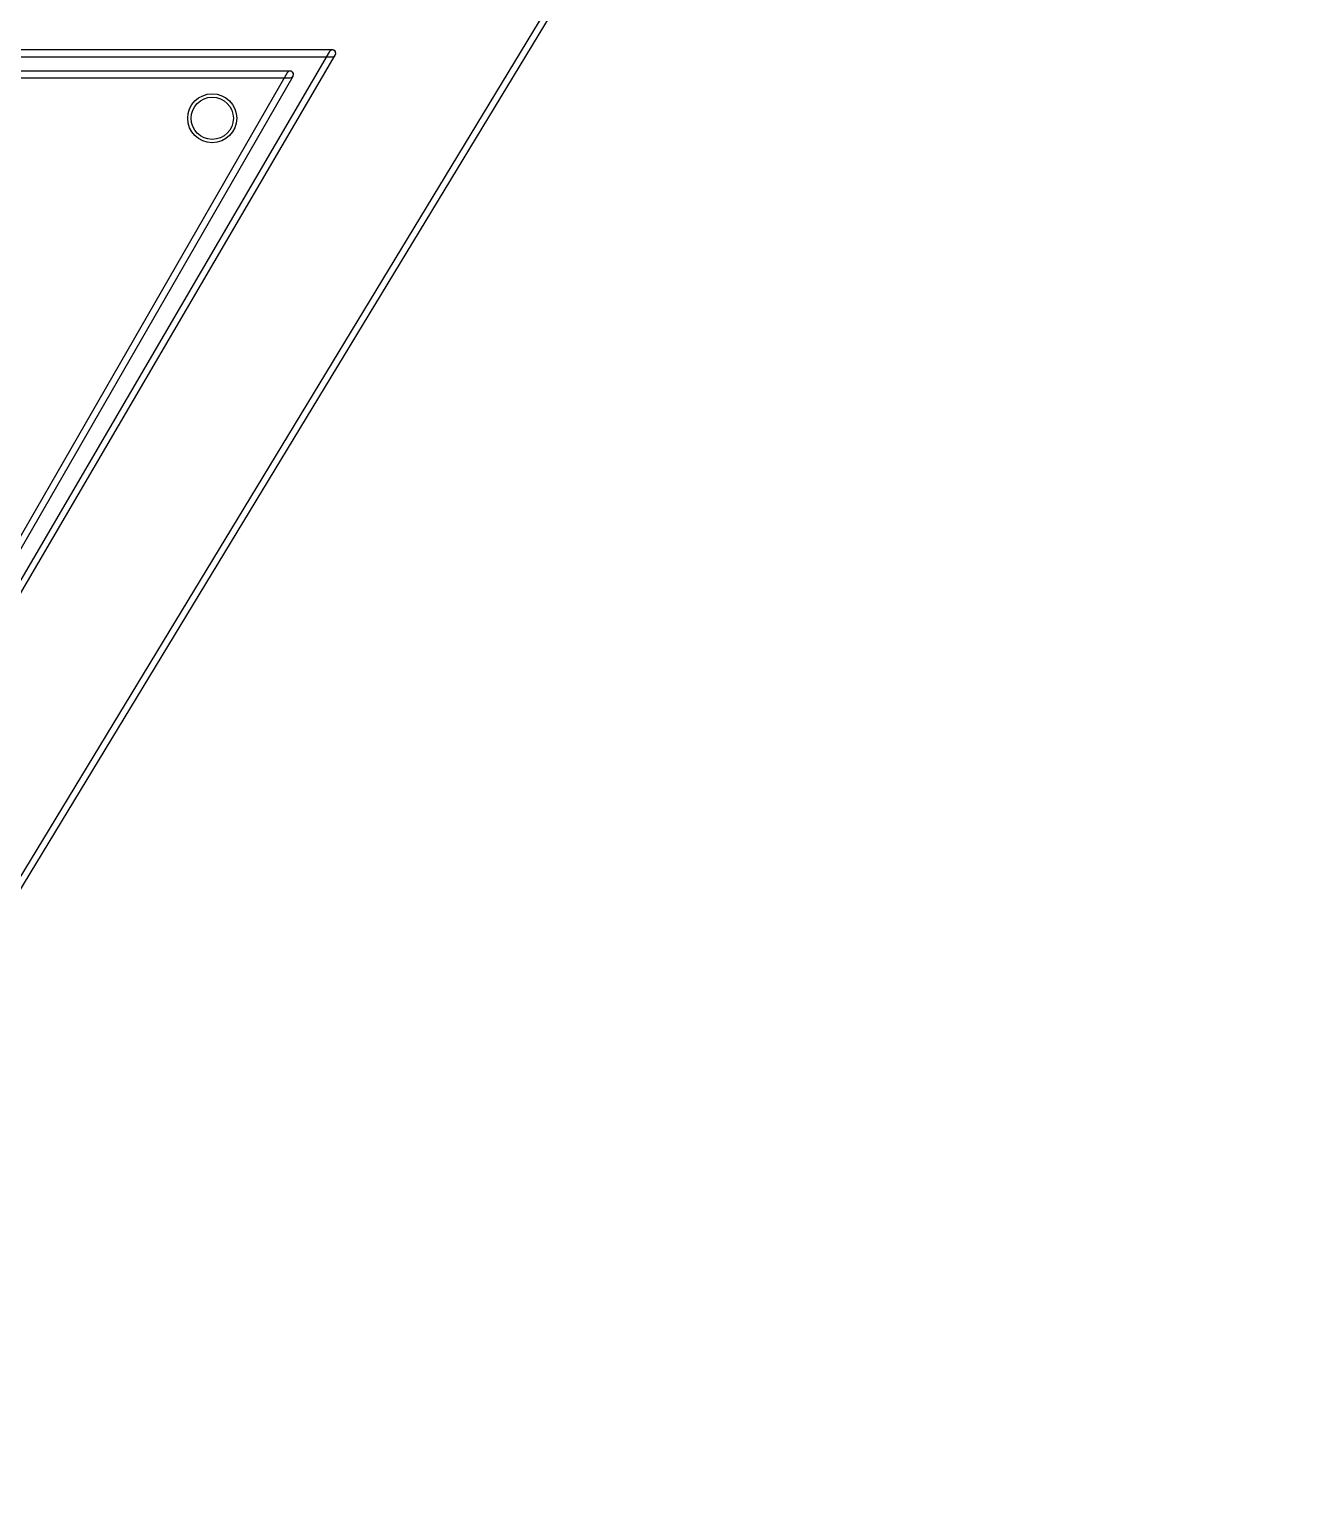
# Model space of a CAD drawing. Extents: x 0.02 to 3.96, y 0.03 to 4.16.
# Drawn here: x 2.443 to 3.96, y 0.027 to 1.765 of the extents above; entities that cross this region are included whole.
import ezdxf

# ---------------------------------------------------------------- set-up
doc = ezdxf.new("R2010")
doc.units = 0
doc.layers.add('20', color=253, linetype='CONTINUOUS')
doc.layers.add('30', color=253, linetype='CONTINUOUS')

msp = doc.modelspace()

# ---------------------------------------------------------------- linework, layer by layer
at = {"layer": '20'}
for points in [[(3.952829, 3.270823), (1.990329, 0.033323, 1), (1.997171, 0.029177), (3.959671, 3.266677, 1)], [(2.80125, 1.74025), (2.18575, 1.74025, 1), (2.18575, 1.73225), (2.80125, 1.73225, 1)], [(2.389703, 1.024231), (2.804703, 1.734231, 1), (2.797797, 1.738269), (2.382797, 1.028269, 1)], [(2.75125, 1.71525), (2.18575, 1.71525, 1), (2.18575, 1.70725), (2.75125, 1.70725, 1)], [(2.374716, 1.049254), (2.754716, 1.709254, 1), (2.747784, 1.713246), (2.367784, 1.053246, 1)]]:
    msp.add_lwpolyline(points, format="xyb", close=True, dxfattribs=at)
msp.add_circle((2.65909, 1.659312), 0.025, dxfattribs=at)
at = {"layer": '30'}
msp.add_circle((2.65909, 1.659312), 0.029, dxfattribs=at)

doc.saveas('drawing.dxf')
